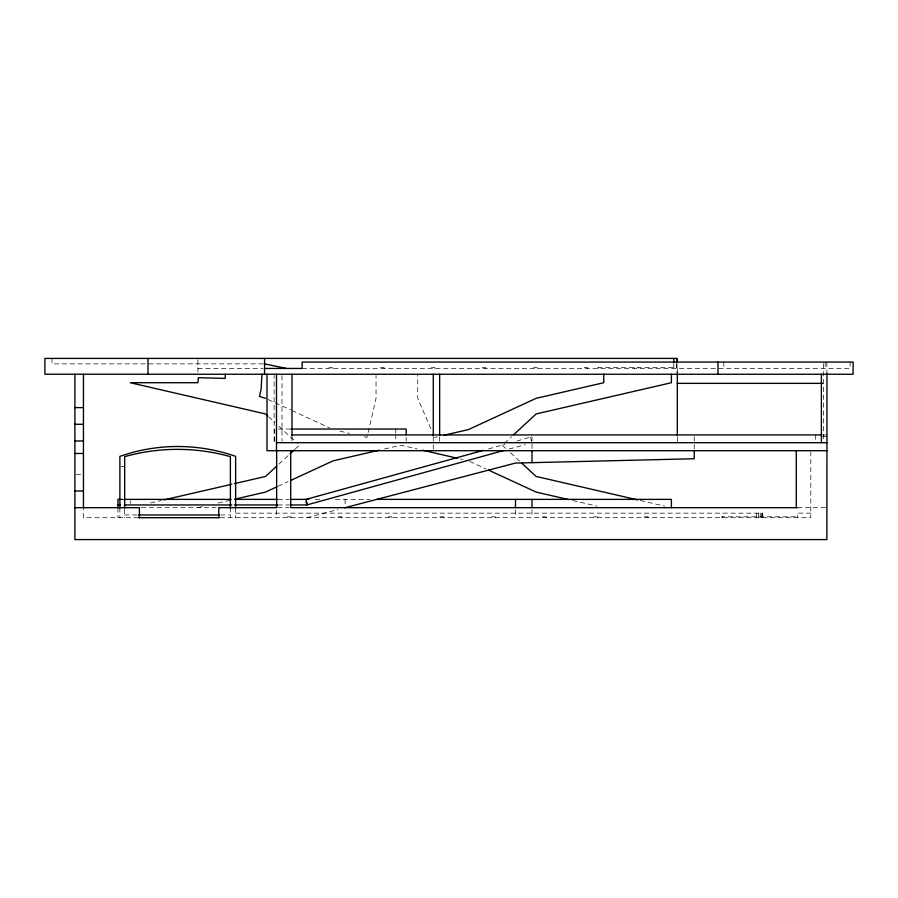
<?xml version="1.0" encoding="UTF-8"?>
<svg xmlns="http://www.w3.org/2000/svg" width="898" height="898" viewBox="0 0 898 898"><rect width="100%" height="100%" fill="white"/><g stroke="black" fill="none" stroke-linecap="round" stroke-linejoin="round"><path stroke-width="0.67" stroke-dasharray="4.49 3.37" d="M278.874 464.131L288.101 455.612M295.274 448.989L299.382 445.195M504.35 443.309L511.523 436.675M516.99 441.064L531.998 436.63L531.998 441.479M278.077 486.278L288.101 481.654M488.591 448.91L504.822 444.431M509.065 449.034L525.251 444.566M306.813 517.708L337.974 509.548M150.561 503.003L161.393 500.5M384.602 448.944L400.834 445.195L417.076 448.944M434.654 437.393L437.36 436.765M197.919 507.684L204.677 506.124M218.203 503.003L233.087 499.569M263.193 363.881L51.983 363.881L51.983 358.414M197.919 368.438L263.181 368.438M302.143 368.438L850.069 368.438L850.069 362.062M278.391 429.031L291.39 429.031M822.804 434.935L826.979 434.935M822.433 436.63L826.979 436.63M121.073 466.399L124.665 466.399M76.128 474.324L82.234 474.324M121.073 499.153L123.464 499.153M120.691 499.378L123.43 499.378M278.088 499.378L288.595 499.378M315.254 499.378L322.786 499.378M335.336 499.378L369.976 499.378M277.875 504.957L288.898 504.957M141.323 507.684L216.104 507.684M277.684 507.684L288.875 507.684M797.458 507.684L826.867 507.684M235.635 513.151L762.728 513.151L762.728 517.708M810.815 513.151L797.323 513.151L797.323 517.708M124.665 514.981L138.573 514.981M220.661 514.981L230.393 514.981M722.082 516.799L722.082 517.708L722.003 516.799L797.323 516.799M138.573 517.708L83.458 517.708L83.458 507.684M220.066 517.708L810.815 517.708L810.815 452.109M339.96 431.141L349.434 433.33M364.307 436.765L367.013 437.393L376.038 398.33L376.038 375.589M460.36 458.945L463.065 459.574M640.285 500.5L664.745 506.146M572.643 500.5L597.103 506.146M469.733 461.404L486.02 468.924M268.064 399.487L290.604 409.903M291.861 410.487L329.443 427.841M502.296 445.195L506.405 448.989M510.502 452.772L519.717 461.291M268.625 416.795L274.777 422.475M278.874 426.269L297.328 443.309M430.838 428.571L417.75 398.33L417.75 374.241M530.505 437.326L531.627 441.356M676.845 363.623L676.845 367.529L597.9 367.529L597.9 368.438M826.867 362.062L826.867 374.241M825.217 362.062L825.217 368.438M823.399 363.578L823.399 442.703M815.362 434.935L815.362 441.401M762.436 513.151L762.436 517.708M761.594 513.151L761.594 517.708M760.258 513.151L760.258 517.708M758.541 513.151L758.541 517.708M756.576 513.151L756.576 517.708M723.799 362.062L723.799 368.438M722.306 516.799L722.306 517.708M694.233 436.63L694.233 449.438M677.328 368.438L677.328 374.241M677.328 437.09L677.328 442.703M676.834 363.69L676.834 373.085M673.769 363.421L673.769 368.438M648.008 517.708L648.008 516.799L643.698 516.799L643.698 517.708M638.613 367.529L638.613 368.438M634.302 367.529L634.302 368.438M598.461 367.529L598.461 368.438M597.439 517.708L597.439 516.799L593.14 516.799L593.14 517.708M587.763 368.438L587.763 367.529L583.453 367.529L583.453 368.438M546.175 517.708L546.175 516.799L541.864 516.799L541.864 517.708M537.161 368.438L537.161 367.529L532.851 367.529L532.851 368.438M531.998 444.039L531.998 450.717M531.998 509.862L531.998 517.708M515.497 509.862L515.497 517.708M495.191 517.708L495.191 516.799L490.88 516.799L490.88 517.708M485.874 368.438L485.874 367.529L481.564 367.529L481.564 368.438M443.511 517.708L443.511 516.799L439.201 516.799L439.201 517.708M439.65 437.113L439.65 441.3M434.913 368.438L434.913 367.529L430.602 367.529L430.602 368.438M433.274 436.821L433.274 449.337M406.188 437.225L406.188 441.333M395.771 429.031L395.771 433.128M395.771 434.497L395.771 441.333M391.898 517.708L391.898 516.799L387.599 516.799L387.599 517.708M384.063 368.438L384.063 367.529L379.764 367.529L379.764 368.438M345.101 499.378L345.101 504.923M341.835 517.708L341.835 516.799L337.525 516.799L337.525 517.708M332.417 368.438L332.417 367.529L328.107 367.529L328.107 368.438M291.996 436.226L291.996 441.401M290.885 517.708L290.885 516.799L286.574 516.799L286.574 517.708M281.972 375.645L281.972 441.3M276.494 510.053L276.494 517.708M274.698 429.031L274.698 442.703L274.115 442.703L274.115 375.645M235.635 507.684L235.635 517.708M230.393 507.684L230.393 517.708M197.919 359.728L197.919 373.085M130.277 500.77L130.277 503.531M124.665 509.391L124.665 517.708M119.883 507.684L119.883 517.708M117.952 507.684L117.952 517.708"/><path stroke-width="1.35" d="M265.561 398.33L259.443 396.445L261.082 389.339L261.98 374.241M276.831 466.028L265.561 476.445L234.445 483.629M290.155 453.726L294.252 449.932M513.577 434.789L536.117 413.956L671.401 382.716L671.401 374.241M276.831 486.862L265.561 492.07L235.197 499.075M290.604 480.497L333.192 460.82L379.192 450.201M483.18 450.414L306.05 499.378L306.813 504.957L503.677 450.527M344.753 507.774L515.497 463.065L694.233 458.743L694.233 450.717M164.098 499.872L231.74 484.258M444.128 435.204L468.475 429.581L536.117 398.33L603.759 382.716L603.759 374.241M676.834 362.321L676.834 358.414L44.9 358.414L44.9 374.241L853.1 374.241L853.1 362.062L302.143 362.062L302.143 368.438L264.562 368.438M677.328 383.356L822.781 383.356M74.904 407.602L83.458 407.602M74.904 424.283L83.458 424.283M291.39 429.031L406.188 429.031L406.188 434.497M291.996 434.935L821.816 434.935M74.904 440.963L83.458 440.963M276.494 442.703L826.979 442.703M826.979 450.717L266.998 450.717L266.998 374.241M74.904 453.479L83.458 453.479M74.904 491.004L83.458 491.004M120.141 499.31L117.952 499.31L117.952 507.684M124.272 499.378L231.123 499.378M234.737 499.378L277.37 499.378M289.998 499.378L308.845 499.378M376.812 499.378L671.401 499.378L671.401 507.684M306.05 502.218L306.813 502.218L306.813 504.957L290.088 504.957M117.952 504.957L120.141 504.957M124.261 504.957L231.819 504.957M234.344 504.957L277.549 504.957M74.904 507.684L139.415 507.684L139.415 517.708M797.458 507.684L290.705 507.684L290.705 450.717M138.573 514.981L219.269 514.981M138.573 517.708L219.269 517.708M264.562 363.881L286.44 368.438M422.487 450.201L457.654 458.317M637.58 499.872L536.117 476.445L521.772 463.188M567.794 499.378L536.117 492.07L488.523 470.081M267.604 415.853L265.561 413.956L130.277 382.716L197.919 382.716L198.346 377.721L225.241 378.406L225.252 374.241M826.979 373.534L826.867 539.586L74.904 539.586L74.904 374.241M821.401 374.241L821.401 442.703M796.279 450.717L796.279 507.684M717.962 362.062L717.962 374.241M677.328 374.039L677.328 435.687M676.834 358.414L676.834 362.365M673.769 358.414L673.769 362.321M531.998 450.717L531.998 462.672M531.998 499.378L531.998 507.235M515.497 499.378L515.497 507.235M439.65 374.241L439.65 435.71M433.274 374.241L433.274 435.71M291.996 374.241L291.996 435.71M276.651 450.717L276.651 507.684L218.775 507.684L218.775 517.708M276.494 374.241L276.494 450.717M276.494 504.957L276.494 507.505M264.562 358.414L264.562 374.241M235.635 507.954L235.635 456.364A174.728 174.728 0 0 0 129.245 453.367L119.883 456.364L119.883 507.954M230.393 507.999L230.393 456.655A195.281 195.281 0 0 0 124.665 456.655L124.665 507.999M147.979 358.414L147.979 374.241M83.458 374.241L83.458 507.684"/></g></svg>
